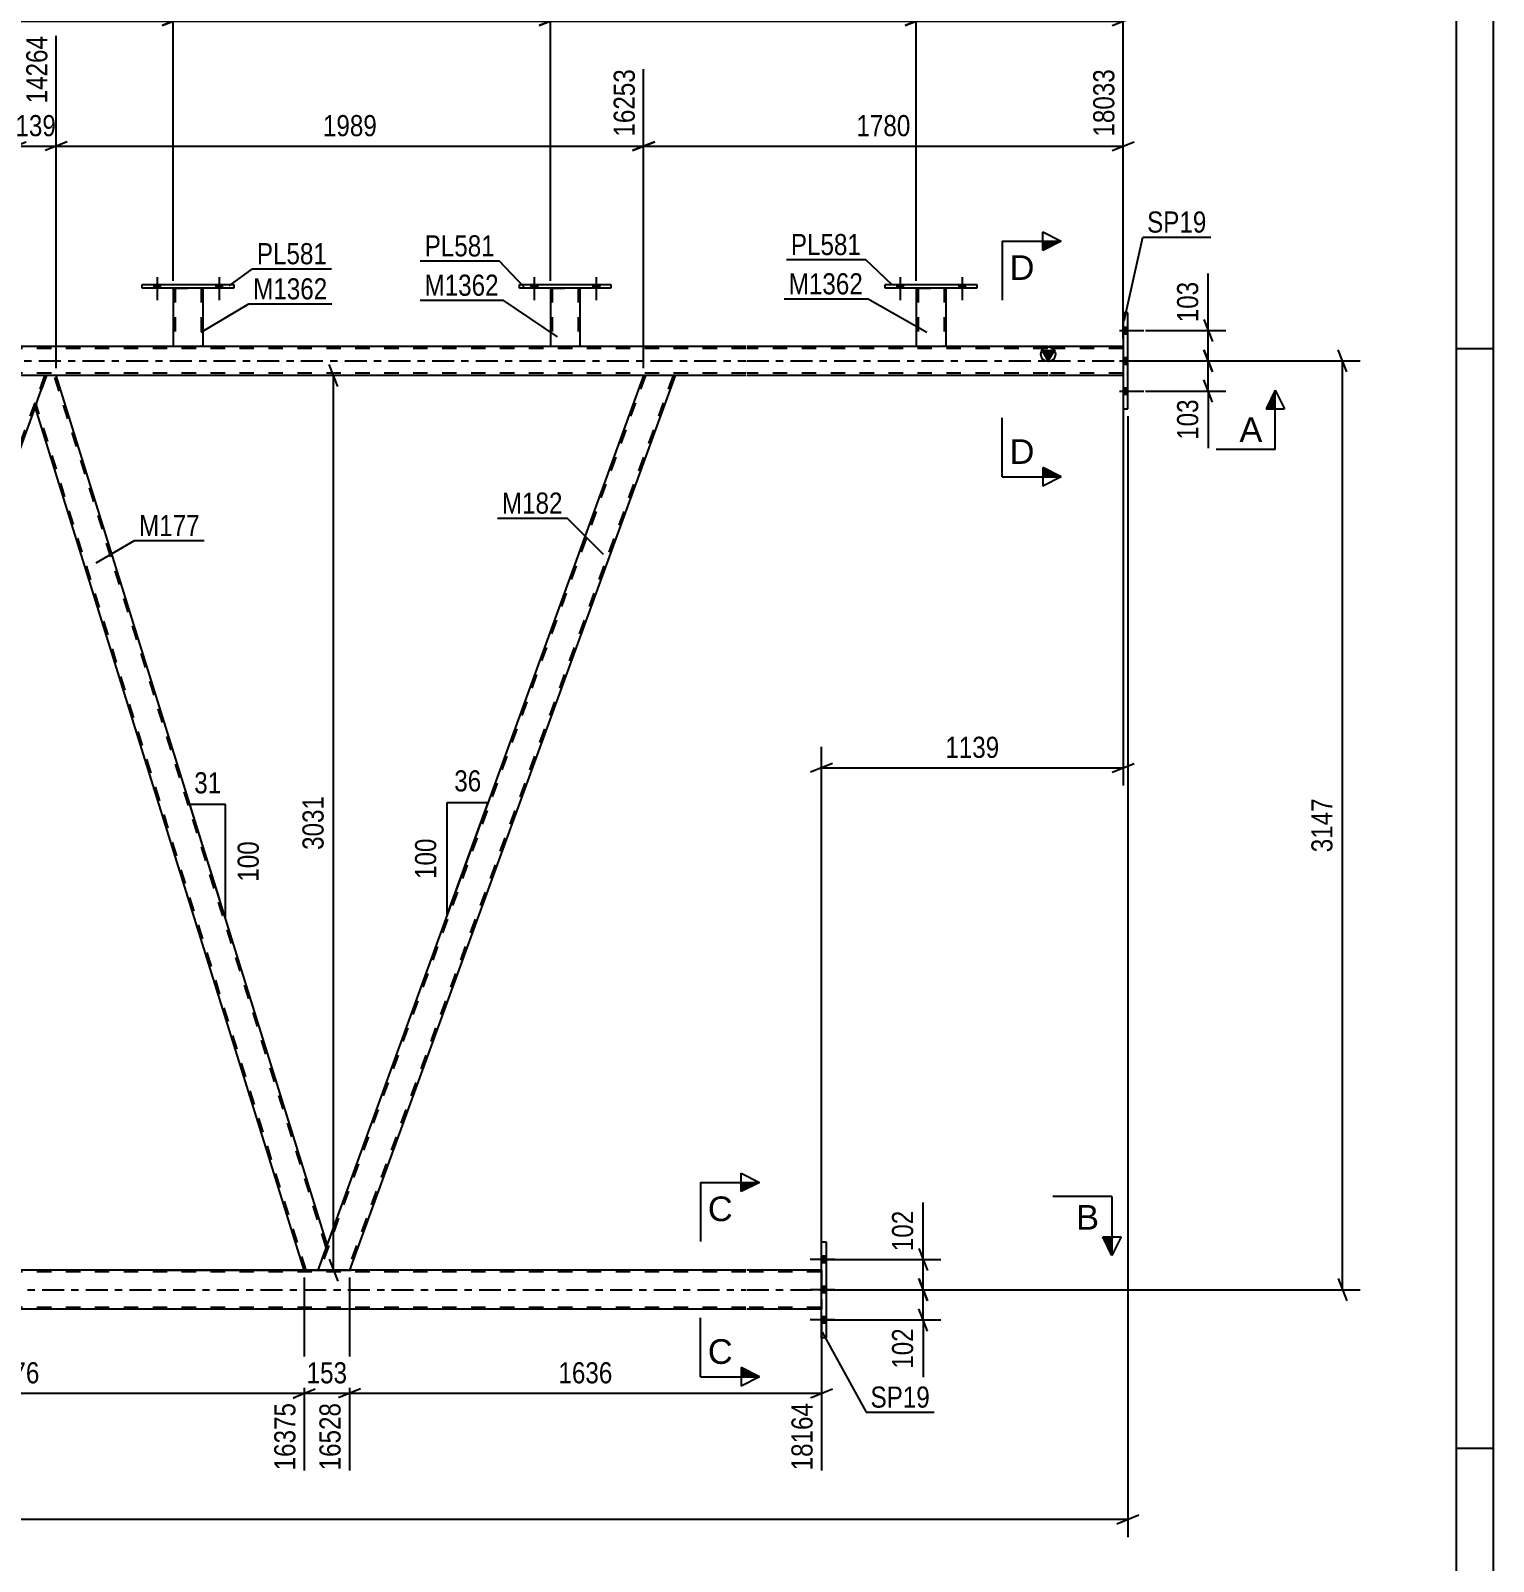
# Model space of a CAD drawing. Header units: millimetres. Extents: x 0 to 841, y 0 to 594.
# Drawn here: x 642.9 to 841, y 282.7 to 490.1 of the extents above; entities that cross this region are included whole.
import ezdxf

# ---------------------------------------------------------------- set-up
doc = ezdxf.new("R2010")
doc.units = ezdxf.units.MM
doc.linetypes.add('DXK_LINE_DOT2', pattern=[3.9198, 1.9599, -1.9599])
doc.linetypes.add('DXK_LINE_DOT3', pattern=[5.9187, 2.979, -0.9799, 0.9799, -0.9799])
doc.styles.add('Arial', font='ARIAL.TTF', dxfattribs={"height": 0.2})
doc.styles.add('Arial Narrow', font='ARIALN.TTF', dxfattribs={"height": 0.2})

# ---------------------------------------------------------------- blocks, each defined once
blk = doc.blocks.new('Unknown-318885124-1133')
at = {"color": 5, "linetype": 'Continuous'}
for p, q in [((841, 0), (841, 594)), ((836, 5), (836, 589)), ((841, 447), (836, 447)), ((841, 298), (836, 298))]:
    blk.add_line(p, q, dxfattribs=at)
blk = doc.blocks.new('Bolt-318885124-2030 - 2027')
at = {"linetype": 'Continuous'}
for points in [[(710.64, 455.23), (711.52, 455.23), (711.52, 455.71), (710.64, 455.71)], [(719.04, 455.23), (719.92, 455.23), (719.92, 455.71), (719.04, 455.71)]]:
    blk.add_hatch(color=1, dxfattribs=at).paths.add_polyline_path(points)
at = {"color": 1, "linetype": 'Continuous'}
for p, q in [((711.08, 456.71), (711.08, 453.59)), ((719.48, 456.71), (719.48, 453.59)), ((710.64, 455.71), (710.64, 455.23)), ((711.52, 455.71), (711.52, 455.23)), ((719.04, 455.71), (719.04, 455.23)), ((719.92, 455.71), (719.92, 455.23))]:
    blk.add_line(p, q, dxfattribs=at)
blk = doc.blocks.new('Bolt-318885124-2029 - 2027')
at = {"linetype": 'Continuous'}
for points in [[(791.5, 449.05), (791.5, 449.93), (790.86, 449.93), (790.86, 449.05)], [(791.5, 449.05), (791.5, 449.93), (790.86, 449.93), (790.86, 449.05)], [(791.5, 449.05), (791.5, 449.93), (790.86, 449.93), (790.86, 449.05)], [(791.5, 444.95), (791.5, 445.83), (790.86, 445.83), (790.86, 444.95)], [(791.5, 444.95), (791.5, 445.83), (790.86, 445.83), (790.86, 444.95)], [(791.5, 440.85), (791.5, 441.73), (790.86, 441.73), (790.86, 440.85)], [(791.5, 440.85), (791.5, 441.73), (790.86, 441.73), (790.86, 440.85)], [(791.5, 440.85), (791.5, 441.73), (790.86, 441.73), (790.86, 440.85)]]:
    blk.add_hatch(color=1, dxfattribs=at).paths.add_polyline_path(points)
at = {"color": 1, "linetype": 'Continuous'}
for p, q in [((790.34, 449.49), (793.66, 449.49)), ((790.34, 449.49), (793.66, 449.49)), ((790.34, 449.49), (793.66, 449.49)), ((790.86, 449.93), (791.5, 449.93)), ((790.86, 449.93), (791.5, 449.93)), ((790.86, 449.93), (791.5, 449.93)), ((790.86, 449.05), (791.5, 449.05)), ((790.86, 449.05), (791.5, 449.05)), ((790.86, 449.05), (791.5, 449.05)), ((790.34, 445.39), (793.66, 445.39)), ((790.34, 445.39), (793.66, 445.39)), ((790.86, 445.83), (791.5, 445.83)), ((790.86, 445.83), (791.5, 445.83)), ((790.86, 444.95), (791.5, 444.95)), ((790.86, 444.95), (791.5, 444.95)), ((790.34, 441.29), (793.66, 441.29)), ((790.34, 441.29), (793.66, 441.29)), ((790.34, 441.29), (793.66, 441.29)), ((790.86, 441.73), (791.5, 441.73)), ((790.86, 441.73), (791.5, 441.73)), ((790.86, 441.73), (791.5, 441.73)), ((790.86, 440.85), (791.5, 440.85)), ((790.86, 440.85), (791.5, 440.85)), ((790.86, 440.85), (791.5, 440.85))]:
    blk.add_line(p, q, dxfattribs=at)
blk = doc.blocks.new('Bolt-318885124-2357 - 2027')
at = {"linetype": 'Continuous'}
for points in [[(710.64, 455.23), (711.52, 455.23), (711.52, 455.71), (710.64, 455.71)], [(719.04, 455.23), (719.92, 455.23), (719.92, 455.71), (719.04, 455.71)]]:
    blk.add_hatch(color=1, dxfattribs=at).paths.add_polyline_path(points)
at = {"color": 1, "linetype": 'Continuous'}
for p, q in [((711.08, 456.71), (711.08, 453.59)), ((719.48, 456.71), (719.48, 453.59)), ((710.64, 455.71), (710.64, 455.23)), ((711.52, 455.71), (711.52, 455.23)), ((719.04, 455.71), (719.04, 455.23)), ((719.92, 455.71), (719.92, 455.23))]:
    blk.add_line(p, q, dxfattribs=at)
blk = doc.blocks.new('Part-318885124-2181 - 2027')
at = {"color": 7, "linetype": 'DXK_LINE_DOT2'}
for p, q in [((641.03, 443.39), (596.91, 322.17)), ((644.78, 443.39), (600.66, 322.17)), ((645.03, 443.39), (643.48, 439.13)), ((596.65, 322.17), (598.41, 326.99)), ((602.67, 326.99), (600.91, 322.17)), ((600.91, 322.17), (596.65, 322.17))]:
    blk.add_line(p, q, dxfattribs=at)
at = {"color": 2, "linetype": 'Continuous'}
for p, q in [((640.77, 443.39), (598.41, 326.99)), ((645.03, 443.39), (640.77, 443.39)), ((643.48, 439.13), (602.67, 326.99))]:
    blk.add_line(p, q, dxfattribs=at)
blk = doc.blocks.new('Part-318885124-2080 - 2027')
at = {"color": 2, "linetype": 'Continuous'}
for p, q in [((762.84, 455.23), (762.84, 447.39)), ((766.84, 455.23), (766.84, 447.39)), ((762.84, 447.39), (766.84, 447.39))]:
    blk.add_line(p, q, dxfattribs=at)
at = {"color": 7, "linetype": 'DXK_LINE_DOT2'}
for p, q in [((762.84, 455.23), (766.84, 455.23)), ((762.84, 455.23), (762.84, 455.23)), ((762.84, 455.23), (762.84, 455.23)), ((763.08, 455.23), (763.08, 447.39)), ((766.6, 455.23), (766.6, 447.39)), ((766.84, 455.23), (766.84, 455.23)), ((766.84, 455.23), (766.84, 455.23)), ((766.58, 447.39), (766.54, 447.39)), ((766.54, 447.39), (766.58, 447.39)), ((766.6, 447.39), (766.58, 447.39)), ((766.58, 447.39), (766.6, 447.39))]:
    blk.add_line(p, q, dxfattribs=at)
blk = doc.blocks.new('Bolt-318885124-2085 - 2027')
at = {"linetype": 'Continuous'}
for points in [[(659.56, 455.23), (660.44, 455.23), (660.44, 455.71), (659.56, 455.71)], [(667.96, 455.23), (668.84, 455.23), (668.84, 455.71), (667.96, 455.71)]]:
    blk.add_hatch(color=1, dxfattribs=at).paths.add_polyline_path(points)
at = {"color": 1, "linetype": 'Continuous'}
for p, q in [((660, 456.71), (660, 453.59)), ((668.4, 456.71), (668.4, 453.59)), ((659.56, 455.71), (659.56, 455.23)), ((660.44, 455.71), (660.44, 455.23)), ((667.96, 455.71), (667.96, 455.23)), ((668.84, 455.71), (668.84, 455.23))]:
    blk.add_line(p, q, dxfattribs=at)
blk = doc.blocks.new('Bolt-318885124-2086 - 2027')
at = {"linetype": 'Continuous'}
for points in [[(659.56, 455.23), (660.44, 455.23), (660.44, 455.71), (659.56, 455.71)], [(667.96, 455.23), (668.84, 455.23), (668.84, 455.71), (667.96, 455.71)]]:
    blk.add_hatch(color=1, dxfattribs=at).paths.add_polyline_path(points)
at = {"color": 1, "linetype": 'Continuous'}
for p, q in [((660, 456.71), (660, 453.59)), ((668.4, 456.71), (668.4, 453.59)), ((659.56, 455.71), (659.56, 455.23)), ((660.44, 455.71), (660.44, 455.23)), ((667.96, 455.71), (667.96, 455.23)), ((668.84, 455.71), (668.84, 455.23))]:
    blk.add_line(p, q, dxfattribs=at)
blk = doc.blocks.new('Part-318885124-2164 - 2027')
at = {"color": 2, "linetype": 'Continuous'}
for p, q in [((662.2, 455.23), (662.2, 447.39)), ((666.2, 455.23), (666.2, 447.39)), ((662.2, 447.39), (666.2, 447.39))]:
    blk.add_line(p, q, dxfattribs=at)
at = {"color": 7, "linetype": 'DXK_LINE_DOT2'}
for p, q in [((662.2, 455.23), (666.2, 455.23)), ((662.2, 455.23), (662.2, 455.23)), ((662.2, 455.23), (662.2, 455.23)), ((662.44, 455.23), (662.44, 447.39)), ((665.96, 455.23), (665.96, 447.39)), ((666.2, 455.23), (666.2, 455.23)), ((666.2, 455.23), (666.2, 455.23)), ((665.95, 447.39), (665.91, 447.39)), ((665.91, 447.39), (665.95, 447.39)), ((665.96, 447.39), (665.95, 447.39)), ((665.95, 447.39), (665.96, 447.39))]:
    blk.add_line(p, q, dxfattribs=at)
blk = doc.blocks.new('Part-318885124-2437 - 2027')
at = {"color": 2, "linetype": 'Continuous'}
for p, q in [((749.99, 313.03), (749.99, 326.03)), ((749.99, 326.03), (750.63, 326.03)), ((750.63, 326.03), (750.63, 313.03)), ((750.63, 313.03), (749.99, 313.03))]:
    blk.add_line(p, q, dxfattribs=at)
blk = doc.blocks.new('Part-318885124-2505 - 2027')
at = {"color": 2, "linetype": 'Continuous'}
for p, q in [((713.28, 455.23), (713.28, 447.39)), ((717.28, 455.23), (717.28, 447.39)), ((713.28, 447.39), (717.28, 447.39))]:
    blk.add_line(p, q, dxfattribs=at)
at = {"color": 7, "linetype": 'DXK_LINE_DOT2'}
for p, q in [((713.28, 455.23), (717.28, 455.23)), ((713.28, 455.23), (713.28, 455.23)), ((713.28, 455.23), (713.28, 455.23)), ((713.52, 455.23), (713.52, 447.39)), ((717.04, 455.23), (717.04, 447.39)), ((717.28, 455.23), (717.28, 455.23)), ((717.28, 455.23), (717.28, 455.23)), ((717.03, 447.39), (716.99, 447.39)), ((716.99, 447.39), (717.03, 447.39)), ((717.04, 447.39), (717.03, 447.39)), ((717.03, 447.39), (717.04, 447.39))]:
    blk.add_line(p, q, dxfattribs=at)
blk = doc.blocks.new('Part-318885124-2198 - 2027')
at = {"color": 7, "linetype": 'DXK_LINE_DOT2'}
for p, q in [((726.16, 443.39), (682.04, 322.17)), ((729.91, 443.39), (685.79, 322.17)), ((683.05, 325.64), (681.79, 322.17)), ((686.05, 322.17), (681.79, 322.17))]:
    blk.add_line(p, q, dxfattribs=at)
at = {"color": 2, "linetype": 'Continuous'}
for p, q in [((725.91, 443.39), (683.05, 325.64)), ((730.17, 443.39), (686.05, 322.17)), ((730.17, 443.39), (725.91, 443.39))]:
    blk.add_line(p, q, dxfattribs=at)
blk = doc.blocks.new('Part-318885124-2213 - 2027')
at = {"color": 2, "linetype": 'Continuous'}
for p, q in [((643.48, 439.14), (645.03, 443.39)), ((646.35, 443.39), (645.03, 443.39)), ((683.05, 325.64), (646.35, 443.39)), ((679.94, 322.17), (643.48, 439.14)), ((683.05, 325.64), (682.78, 324.89)), ((682.78, 324.89), (681.79, 322.17))]:
    blk.add_line(p, q, dxfattribs=at)
at = {"color": 7, "linetype": 'DXK_LINE_DOT2'}
for p, q in [((682.92, 325.26), (646.1, 443.39)), ((680.19, 322.17), (643.62, 439.51)), ((681.79, 322.17), (679.94, 322.17))]:
    blk.add_line(p, q, dxfattribs=at)
blk = doc.blocks.new('Bolt-318885124-2224 - 2027')
at = {"linetype": 'Continuous'}
for points in [[(760.2, 455.23), (761.08, 455.23), (761.08, 455.71), (760.2, 455.71)], [(768.6, 455.23), (769.48, 455.23), (769.48, 455.71), (768.6, 455.71)]]:
    blk.add_hatch(color=1, dxfattribs=at).paths.add_polyline_path(points)
at = {"color": 1, "linetype": 'Continuous'}
for p, q in [((760.64, 456.71), (760.64, 453.59)), ((769.04, 456.71), (769.04, 453.59)), ((760.2, 455.71), (760.2, 455.23)), ((761.08, 455.71), (761.08, 455.23)), ((768.6, 455.71), (768.6, 455.23)), ((769.48, 455.71), (769.48, 455.23))]:
    blk.add_line(p, q, dxfattribs=at)
blk = doc.blocks.new('Bolt-318885124-2243 - 2027')
at = {"linetype": 'Continuous'}
for points in [[(760.2, 455.23), (761.08, 455.23), (761.08, 455.71), (760.2, 455.71)], [(768.6, 455.23), (769.48, 455.23), (769.48, 455.71), (768.6, 455.71)]]:
    blk.add_hatch(color=1, dxfattribs=at).paths.add_polyline_path(points)
at = {"color": 1, "linetype": 'Continuous'}
for p, q in [((760.64, 456.71), (760.64, 453.59)), ((769.04, 456.71), (769.04, 453.59)), ((760.2, 455.71), (760.2, 455.23)), ((761.08, 455.71), (761.08, 455.23)), ((768.6, 455.71), (768.6, 455.23)), ((769.48, 455.71), (769.48, 455.23))]:
    blk.add_line(p, q, dxfattribs=at)
blk = doc.blocks.new('Bolt-318885124-2386 - 2027')
at = {"linetype": 'Continuous'}
for points in [[(749.99, 324.07), (749.99, 323.19), (750.63, 323.19), (750.63, 324.07)], [(749.99, 324.07), (749.99, 323.19), (750.63, 323.19), (750.63, 324.07)], [(749.99, 324.07), (749.99, 323.19), (750.63, 323.19), (750.63, 324.07)], [(749.99, 319.97), (749.99, 319.09), (750.63, 319.09), (750.63, 319.97)], [(749.99, 319.97), (749.99, 319.09), (750.63, 319.09), (750.63, 319.97)], [(749.99, 315.87), (749.99, 314.99), (750.63, 314.99), (750.63, 315.87)], [(749.99, 315.87), (749.99, 314.99), (750.63, 314.99), (750.63, 315.87)], [(749.99, 315.87), (749.99, 314.99), (750.63, 314.99), (750.63, 315.87)]]:
    blk.add_hatch(color=1, dxfattribs=at).paths.add_polyline_path(points)
at = {"color": 1, "linetype": 'Continuous'}
for p, q in [((751.79, 323.63), (748.47, 323.63)), ((751.79, 323.63), (748.47, 323.63)), ((751.79, 323.63), (748.47, 323.63)), ((750.63, 324.07), (749.99, 324.07)), ((750.63, 324.07), (749.99, 324.07)), ((750.63, 324.07), (749.99, 324.07)), ((750.63, 323.19), (749.99, 323.19)), ((750.63, 323.19), (749.99, 323.19)), ((750.63, 323.19), (749.99, 323.19)), ((751.79, 319.53), (748.47, 319.53)), ((751.79, 319.53), (748.47, 319.53)), ((750.63, 319.97), (749.99, 319.97)), ((750.63, 319.97), (749.99, 319.97)), ((750.63, 319.09), (749.99, 319.09)), ((750.63, 319.09), (749.99, 319.09)), ((751.79, 315.43), (748.47, 315.43)), ((751.79, 315.43), (748.47, 315.43)), ((751.79, 315.43), (748.47, 315.43)), ((750.63, 315.87), (749.99, 315.87)), ((750.63, 315.87), (749.99, 315.87)), ((750.63, 315.87), (749.99, 315.87)), ((750.63, 314.99), (749.99, 314.99)), ((750.63, 314.99), (749.99, 314.99)), ((750.63, 314.99), (749.99, 314.99))]:
    blk.add_line(p, q, dxfattribs=at)
blk = doc.blocks.new('Part-318885124-2269 - 2027')
at = {"linetype": 'Continuous'}
blk.add_hatch(color=2, dxfattribs=at).paths.add_polyline_path([(780.7, 445.39), (779.9, 446.79), (781.5, 446.79)])
at = {"color": 2, "linetype": 'Continuous'}
for p, q in [((75.79, 447.39), (739.77, 447.39)), ((739.87, 447.39), (780.64, 447.39)), ((780.7, 445.39), (779.9, 446.79)), ((779.9, 446.79), (781.5, 446.79)), ((781.5, 446.79), (780.7, 445.39)), ((780.74, 447.39), (790.86, 447.39)), ((725.91, 443.39), (646.35, 443.39)), ((739.77, 443.39), (730.17, 443.39)), ((780.64, 443.39), (739.87, 443.39)), ((790.86, 443.39), (780.74, 443.39))]:
    blk.add_line(p, q, dxfattribs=at)
at = {"color": 7, "linetype": 'DXK_LINE_DOT2'}
for p, q in [((739.77, 447.07), (75.79, 447.07)), ((780.64, 447.07), (739.87, 447.07)), ((790.86, 447.07), (780.74, 447.07)), ((790.86, 447.39), (790.86, 443.39)), ((739.77, 443.71), (75.79, 443.71)), ((646.35, 443.39), (640.77, 443.39)), ((730.17, 443.39), (725.91, 443.39)), ((780.64, 443.71), (739.87, 443.71)), ((790.86, 443.71), (780.74, 443.71))]:
    blk.add_line(p, q, dxfattribs=at)
at = {"color": 7, "linetype": 'DXK_LINE_DOT3'}
for p, q in [((75.79, 445.39), (739.77, 445.39)), ((739.87, 445.39), (780.64, 445.39)), ((780.74, 445.39), (790.86, 445.39))]:
    blk.add_line(p, q, dxfattribs=at)
at = {"color": 2, "linetype": 'Continuous'}
blk.add_circle((780.7, 446.29), 1, dxfattribs=at)
blk = doc.blocks.new('Part-318885124-2331 - 2027')
at = {"color": 7, "linetype": 'DXK_LINE_DOT2'}
for p, q in [((739.77, 321.93), (64.39, 321.93)), ((749.99, 321.93), (739.87, 321.93)), ((749.99, 322.17), (749.99, 316.89)), ((739.77, 317.13), (64.39, 317.13)), ((749.99, 317.13), (739.87, 317.13))]:
    blk.add_line(p, q, dxfattribs=at)
at = {"color": 2, "linetype": 'Continuous'}
for p, q in [((739.77, 322.17), (605.37, 322.17)), ((749.99, 322.17), (739.87, 322.17)), ((739.77, 316.89), (605.37, 316.89)), ((749.99, 316.89), (739.87, 316.89))]:
    blk.add_line(p, q, dxfattribs=at)
at = {"color": 7, "linetype": 'DXK_LINE_DOT3'}
for p, q in [((64.39, 319.53), (739.77, 319.53)), ((739.87, 319.53), (749.99, 319.53))]:
    blk.add_line(p, q, dxfattribs=at)
blk = doc.blocks.new('Part-318885124-2411 - 2027')
at = {"color": 2, "linetype": 'Continuous'}
for p, q in [((758.64, 455.71), (771.04, 455.71)), ((758.64, 455.23), (758.64, 455.71)), ((771.04, 455.23), (758.64, 455.23)), ((771.04, 455.71), (771.04, 455.23))]:
    blk.add_line(p, q, dxfattribs=at)
blk = doc.blocks.new('Part-318885124-2432 - 2027')
at = {"color": 2, "linetype": 'Continuous'}
for p, q in [((791.5, 451.89), (790.86, 451.89)), ((790.86, 451.89), (790.86, 438.89)), ((791.5, 438.89), (791.5, 451.89)), ((790.86, 438.89), (791.5, 438.89))]:
    blk.add_line(p, q, dxfattribs=at)
blk = doc.blocks.new('Part-318885124-2500 - 2027')
at = {"color": 2, "linetype": 'Continuous'}
for p, q in [((709.08, 455.71), (721.48, 455.71)), ((709.08, 455.23), (709.08, 455.71)), ((721.48, 455.23), (709.08, 455.23)), ((721.48, 455.71), (721.48, 455.23))]:
    blk.add_line(p, q, dxfattribs=at)
blk = doc.blocks.new('Part-318885124-2510 - 2027')
at = {"color": 2, "linetype": 'Continuous'}
for p, q in [((658, 455.71), (670.4, 455.71)), ((658, 455.23), (658, 455.71)), ((670.4, 455.23), (658, 455.23)), ((670.4, 455.71), (670.4, 455.23))]:
    blk.add_line(p, q, dxfattribs=at)
blk = doc.blocks.new('StraightDimension-318885124-3087 - 2027')
at = {"color": 7, "linetype": 'Continuous'}
for p, q in [((725.91, 444.39), (725.91, 484.91)), ((790.86, 448.39), (790.86, 484.91)), ((727.41, 475.07), (724.41, 473.87)), ((789.36, 473.87), (792.36, 475.07)), ((725.91, 474.47), (790.86, 474.47))]:
    blk.add_line(p, q, dxfattribs=at)
at = {"color": 0, "linetype": 'Continuous'}
blk.add_wipeout([(790.26, 485.51), (786.06, 485.51), (786.06, 475.17), (790.26, 475.17)], dxfattribs=at)
at = {"color": 0}
blk.add_wipeout([(762.64, 475.22), (762.64, 479.42), (754.13, 479.42), (754.13, 475.22)], dxfattribs=at)
at = {"color": 3, "linetype": 'Continuous', "style": 'Arial Narrow'}
blk.add_text('18033', height=2.863, rotation=90.0002, dxfattribs=at).set_placement((789.66, 475.77))
at = {"color": 3, "style": 'Arial Narrow'}
blk.add_text('1780', height=2.863, dxfattribs=at).set_placement((754.73, 475.82))
blk = doc.blocks.new('StraightDimension-318885124-3235 - 2027')
at = {"color": 7, "linetype": 'Continuous'}
for p, q in [((821.16, 443.89), (819.96, 446.89)), ((791.86, 445.39), (822.96, 445.39)), ((820.56, 319.53), (820.56, 445.39)), ((750.99, 319.53), (822.96, 319.53)), ((819.96, 321.03), (821.16, 318.03))]:
    blk.add_line(p, q, dxfattribs=at)
at = {"color": 0}
blk.add_wipeout([(819.81, 386.71), (815.61, 386.71), (815.61, 378.2), (819.81, 378.2)], dxfattribs=at)
at = {"color": 3, "style": 'Arial Narrow'}
blk.add_text('3147', height=2.863, rotation=90.0002, dxfattribs=at).set_placement((819.21, 378.8))
blk = doc.blocks.new('AngleDimension-318885124-3243 - 2027')
at = {"color": 7, "linetype": 'Continuous'}
for p, q in [((699.31, 385.54), (704.85, 385.54)), ((699.31, 370.31), (704.85, 385.54)), ((699.31, 370.31), (699.31, 385.54)), ((701.98, 377.63), (704.85, 385.54))]:
    blk.add_line(p, q, dxfattribs=at)
at = {"color": 0}
for points in [[(704.51, 386.44), (704.51, 390.64), (699.66, 390.64), (699.66, 386.44)], [(698.41, 381.27), (694.21, 381.27), (694.21, 374.58), (698.41, 374.58)]]:
    blk.add_wipeout(points, dxfattribs=at)
at = {"color": 3, "style": 'Arial Narrow'}
blk.add_text('36', height=2.863, dxfattribs=at).set_placement((700.26, 387.04))
blk.add_text('100', height=2.863, rotation=90.0002, dxfattribs=at).set_placement((697.81, 375.18))
blk = doc.blocks.new('StraightDimension-318885124-19196 - 2027')
at = {"color": 7, "linetype": 'Continuous'}
for p, q in [((801.77, 450.99), (802.97, 447.99)), ((793.9, 449.49), (804.77, 449.49)), ((802.37, 445.39), (802.37, 449.49)), ((802.97, 443.89), (801.77, 446.89)), ((793.9, 445.39), (804.77, 445.39))]:
    blk.add_line(p, q, dxfattribs=at)
at = {"color": 0}
blk.add_wipeout([(801.62, 456.7), (797.42, 456.7), (797.42, 450.01), (801.62, 450.01)], dxfattribs=at)
at = {"color": 7, "linetype": 'Continuous'}
blk.add_line((802.37, 449.49), (802.37, 457.22), dxfattribs=at)
blk.add_line((802.37, 449.49), (802.37, 457.22), dxfattribs=at)
at = {"color": 3, "style": 'Arial Narrow'}
blk.add_text('103', height=2.863, rotation=90.0002, dxfattribs=at).set_placement((801.02, 450.61))
blk = doc.blocks.new('StraightDimension-318885124-19197 - 2027')
at = {"color": 7, "linetype": 'Continuous'}
for p, q in [((801.77, 446.89), (802.97, 443.89)), ((793.9, 445.39), (804.77, 445.39)), ((802.37, 441.29), (802.37, 445.39)), ((802.97, 439.79), (801.77, 442.79)), ((793.9, 441.29), (804.77, 441.29))]:
    blk.add_line(p, q, dxfattribs=at)
at = {"color": 0}
blk.add_wipeout([(801.62, 440.76), (797.42, 440.76), (797.42, 434.08), (801.62, 434.08)], dxfattribs=at)
at = {"color": 7, "linetype": 'Continuous'}
blk.add_line((802.37, 441.29), (802.37, 433.55), dxfattribs=at)
blk.add_line((802.37, 441.29), (802.37, 433.55), dxfattribs=at)
at = {"color": 3, "style": 'Arial Narrow'}
blk.add_text('103', height=2.863, rotation=90.0002, dxfattribs=at).set_placement((801.02, 434.68))
blk = doc.blocks.new('StraightDimension-318885124-3277 - 2027')
at = {"color": 7, "linetype": 'Continuous'}
for p, q in [((713.28, 456.23), (713.28, 501.84)), ((762.84, 456.23), (762.84, 501.84)), ((714.78, 492), (711.78, 490.8)), ((761.34, 490.8), (764.34, 492)), ((713.28, 491.4), (762.84, 491.4))]:
    blk.add_line(p, q, dxfattribs=at)
at = {"color": 0, "linetype": 'Continuous'}
blk.add_wipeout([(762.24, 502.44), (758.04, 502.44), (758.04, 492.1), (762.24, 492.1)], dxfattribs=at)
at = {"color": 0}
blk.add_wipeout([(742.32, 492.15), (742.32, 496.35), (733.8, 496.35), (733.8, 492.15)], dxfattribs=at)
at = {"color": 3, "linetype": 'Continuous', "style": 'Arial Narrow'}
blk.add_text('17214', height=2.863, rotation=90.0002, dxfattribs=at).set_placement((761.64, 492.7))
at = {"color": 3, "style": 'Arial Narrow'}
blk.add_text('1277', height=2.863, dxfattribs=at).set_placement((734.4, 492.75))
blk = doc.blocks.new('StraightDimension-318885124-3267 - 2027')
at = {"color": 7, "linetype": 'Continuous'}
for p, q in [((611.12, 456.23), (611.12, 501.84)), ((662.2, 456.23), (662.2, 501.84)), ((612.62, 492), (609.62, 490.8)), ((660.7, 490.8), (663.7, 492)), ((611.12, 491.4), (662.2, 491.4))]:
    blk.add_line(p, q, dxfattribs=at)
at = {"color": 0, "linetype": 'Continuous'}
blk.add_wipeout([(661.6, 502.44), (657.4, 502.44), (657.4, 492.1), (661.6, 492.1)], dxfattribs=at)
at = {"color": 0}
blk.add_wipeout([(640.92, 492.15), (640.92, 496.35), (632.41, 496.35), (632.41, 492.15)], dxfattribs=at)
at = {"color": 3, "linetype": 'Continuous', "style": 'Arial Narrow'}
blk.add_text('14660', height=2.863, rotation=90.0002, dxfattribs=at).set_placement((661, 492.7))
at = {"color": 3, "style": 'Arial Narrow'}
blk.add_text('1277', height=2.863, dxfattribs=at).set_placement((633.01, 492.75))
blk = doc.blocks.new('StraightDimension-318885124-3407 - 2027')
at = {"color": 7, "linetype": 'Continuous'}
for p, q in [((662.2, 456.23), (662.2, 501.84)), ((713.28, 456.23), (713.28, 501.84)), ((663.7, 492), (660.7, 490.8)), ((711.78, 490.8), (714.78, 492)), ((662.2, 491.4), (713.28, 491.4))]:
    blk.add_line(p, q, dxfattribs=at)
at = {"color": 0, "linetype": 'Continuous'}
blk.add_wipeout([(712.68, 502.44), (708.48, 502.44), (708.48, 492.1), (712.68, 492.1)], dxfattribs=at)
at = {"color": 0}
blk.add_wipeout([(692, 492.15), (692, 496.35), (683.49, 496.35), (683.49, 492.15)], dxfattribs=at)
at = {"color": 3, "linetype": 'Continuous', "style": 'Arial Narrow'}
blk.add_text('15937', height=2.863, rotation=90.0002, dxfattribs=at).set_placement((712.08, 492.7))
at = {"color": 3, "style": 'Arial Narrow'}
blk.add_text('1277', height=2.863, dxfattribs=at).set_placement((684.09, 492.75))
blk = doc.blocks.new('AngleDimension-318885124-3468 - 2027')
at = {"color": 7, "linetype": 'Continuous'}
for p, q in [((668.49, 372.34), (664.46, 385.28)), ((669.28, 385.28), (664.46, 385.28)), ((669.28, 369.82), (664.46, 385.28)), ((669.28, 369.82), (669.28, 385.28))]:
    blk.add_line(p, q, dxfattribs=at)
at = {"color": 0}
for points in [[(669.3, 386.18), (669.3, 390.38), (664.44, 390.38), (664.44, 386.18)], [(674.38, 380.89), (670.18, 380.89), (670.18, 374.21), (674.38, 374.21)]]:
    blk.add_wipeout(points, dxfattribs=at)
at = {"color": 3, "style": 'Arial Narrow'}
blk.add_text('31', height=2.863, dxfattribs=at).set_placement((665.04, 386.78))
blk.add_text('100', height=2.863, rotation=90.0002, dxfattribs=at).set_placement((673.78, 374.81))
blk = doc.blocks.new('StraightDimension-318885124-2645 - 2027')
at = {"color": 7, "linetype": 'Continuous'}
for p, q in [((686.06, 321.17), (686.06, 295.05)), ((749.99, 315.89), (749.99, 295.05)), ((687.56, 306.09), (684.56, 304.89)), ((686.06, 305.49), (749.99, 305.49)), ((748.49, 304.89), (751.49, 306.09))]:
    blk.add_line(p, q, dxfattribs=at)
at = {"color": 0}
blk.add_wipeout([(722.28, 306.24), (722.28, 310.44), (713.77, 310.44), (713.77, 306.24)], dxfattribs=at)
at = {"color": 0, "linetype": 'Continuous'}
blk.add_wipeout([(749.39, 304.79), (745.19, 304.79), (745.19, 294.45), (749.39, 294.45)], dxfattribs=at)
at = {"color": 3, "style": 'Arial Narrow'}
blk.add_text('1636', height=2.863, dxfattribs=at).set_placement((714.37, 306.84))
at = {"color": 3, "linetype": 'Continuous', "style": 'Arial Narrow'}
blk.add_text('18164', height=2.863, rotation=90.0002, dxfattribs=at).set_placement((748.79, 295.05))
blk = doc.blocks.new('StraightDimension-318885124-2588 - 2027')
at = {"color": 7, "linetype": 'Continuous'}
for p, q in [((600.91, 321.17), (600.91, 295.05)), ((679.94, 321.17), (679.94, 295.05)), ((602.41, 306.09), (599.41, 304.89)), ((600.91, 305.49), (679.94, 305.49)), ((678.44, 304.89), (681.44, 306.09))]:
    blk.add_line(p, q, dxfattribs=at)
at = {"color": 0}
blk.add_wipeout([(644.68, 306.24), (644.68, 310.44), (636.17, 310.44), (636.17, 306.24)], dxfattribs=at)
at = {"color": 0, "linetype": 'Continuous'}
blk.add_wipeout([(679.34, 304.79), (675.14, 304.79), (675.14, 294.45), (679.34, 294.45)], dxfattribs=at)
at = {"color": 3, "style": 'Arial Narrow'}
blk.add_text('1976', height=2.863, dxfattribs=at).set_placement((636.77, 306.84))
at = {"color": 3, "linetype": 'Continuous', "style": 'Arial Narrow'}
blk.add_text('16375', height=2.863, rotation=90.0002, dxfattribs=at).set_placement((678.74, 295.05))
blk = doc.blocks.new('StraightDimension-318885124-3049 - 2027')
at = {"color": 7, "linetype": 'Continuous'}
for p, q in [((646.35, 444.39), (646.35, 489.41)), ((640.77, 444.39), (640.77, 484.91)), ((639.27, 473.87), (642.27, 475.07)), ((647.85, 475.07), (644.85, 473.87)), ((640.77, 474.47), (646.35, 474.47))]:
    blk.add_line(p, q, dxfattribs=at)
at = {"color": 0}
blk.add_wipeout([(646.9, 475.22), (646.9, 479.42), (640.22, 479.42), (640.22, 475.22)], dxfattribs=at)
at = {"color": 0, "linetype": 'Continuous'}
blk.add_wipeout([(645.75, 490.01), (641.55, 490.01), (641.55, 479.67), (645.75, 479.67)], dxfattribs=at)
at = {"color": 3, "linetype": 'Continuous', "style": 'Arial Narrow'}
blk.add_text('14264', height=2.863, rotation=90.0002, dxfattribs=at).set_placement((645.15, 480.27))
at = {"color": 3, "style": 'Arial Narrow'}
blk.add_text('139', height=2.863, dxfattribs=at).set_placement((640.82, 475.82))
blk = doc.blocks.new('StraightDimension-318885124-2658 - 2027')
at = {"color": 7, "linetype": 'Continuous'}
for p, q in [((679.94, 321.17), (679.94, 295.05)), ((686.06, 321.17), (686.06, 295.05)), ((678.44, 304.89), (681.44, 306.09)), ((679.94, 305.49), (686.06, 305.49)), ((687.56, 306.09), (684.56, 304.89))]:
    blk.add_line(p, q, dxfattribs=at)
at = {"color": 0}
blk.add_wipeout([(686.35, 306.24), (686.35, 310.44), (679.66, 310.44), (679.66, 306.24)], dxfattribs=at)
at = {"color": 0, "linetype": 'Continuous'}
blk.add_wipeout([(685.46, 304.79), (681.26, 304.79), (681.26, 294.45), (685.46, 294.45)], dxfattribs=at)
at = {"color": 3, "style": 'Arial Narrow'}
blk.add_text('153', height=2.863, dxfattribs=at).set_placement((680.26, 306.84))
at = {"color": 3, "linetype": 'Continuous', "style": 'Arial Narrow'}
blk.add_text('16528', height=2.863, rotation=90.0002, dxfattribs=at).set_placement((684.86, 295.05))
blk = doc.blocks.new('StraightDimension-318885124-2869 - 2027')
at = {"color": 7, "linetype": 'Continuous'}
for p, q in [((791.5, 437.89), (791.5, 286.02)), ((53.53, 288.42), (791.5, 288.42)), ((790, 287.82), (793, 289.02))]:
    blk.add_line(p, q, dxfattribs=at)
blk = doc.blocks.new('StraightDimension-318885124-3068 - 2027')
at = {"color": 7, "linetype": 'Continuous'}
for p, q in [((646.35, 444.39), (646.35, 489.41)), ((725.91, 444.39), (725.91, 484.91)), ((647.85, 475.07), (644.85, 473.87)), ((724.41, 473.87), (727.41, 475.07)), ((646.35, 474.47), (725.91, 474.47))]:
    blk.add_line(p, q, dxfattribs=at)
at = {"color": 0, "linetype": 'Continuous'}
blk.add_wipeout([(725.31, 485.51), (721.11, 485.51), (721.11, 475.17), (725.31, 475.17)], dxfattribs=at)
at = {"color": 0}
blk.add_wipeout([(690.39, 475.22), (690.39, 479.42), (681.87, 479.42), (681.87, 475.22)], dxfattribs=at)
at = {"color": 3, "linetype": 'Continuous', "style": 'Arial Narrow'}
blk.add_text('16253', height=2.863, rotation=90.0002, dxfattribs=at).set_placement((724.71, 475.77))
at = {"color": 3, "style": 'Arial Narrow'}
blk.add_text('1989', height=2.863, dxfattribs=at).set_placement((682.47, 475.82))
blk = doc.blocks.new('StraightDimension-318885124-3397 - 2027')
at = {"color": 7, "linetype": 'Continuous'}
for p, q in [((762.84, 456.23), (762.84, 501.84)), ((790.86, 448.39), (790.86, 501.84)), ((764.34, 492), (761.34, 490.8)), ((789.36, 490.8), (792.36, 492)), ((762.84, 491.4), (790.86, 491.4))]:
    blk.add_line(p, q, dxfattribs=at)
at = {"color": 0, "linetype": 'Continuous'}
blk.add_wipeout([(790.26, 502.44), (786.06, 502.44), (786.06, 492.1), (790.26, 492.1)], dxfattribs=at)
at = {"color": 0}
blk.add_wipeout([(780.19, 492.15), (780.19, 496.35), (773.5, 496.35), (773.5, 492.15)], dxfattribs=at)
at = {"color": 3, "linetype": 'Continuous', "style": 'Arial Narrow'}
blk.add_text('18033', height=2.863, rotation=90.0002, dxfattribs=at).set_placement((789.66, 492.7))
at = {"color": 3, "style": 'Arial Narrow'}
blk.add_text('818', height=2.863, dxfattribs=at).set_placement((774.1, 492.75))
blk = doc.blocks.new('StraightDimension-318885124-3598 - 2027')
at = {"color": 7, "linetype": 'Continuous'}
for p, q in [((684.51, 441.89), (683.31, 444.89)), ((686.48, 443.39), (681.06, 443.39)), ((683.91, 322.17), (683.91, 443.39)), ((683.31, 323.67), (684.51, 320.67)), ((660.23, 322.17), (686.31, 322.17))]:
    blk.add_line(p, q, dxfattribs=at)
at = {"color": 0}
blk.add_wipeout([(683.16, 387.03), (678.96, 387.03), (678.96, 378.52), (683.16, 378.52)], dxfattribs=at)
at = {"color": 3, "style": 'Arial Narrow'}
blk.add_text('3031', height=2.863, rotation=90.0002, dxfattribs=at).set_placement((682.56, 379.12))
blk = doc.blocks.new('StraightDimension-318885124-3609 - 2027')
at = {"color": 7, "linetype": 'Continuous'}
for p, q in [((790.86, 442.39), (790.86, 387.84)), ((749.99, 323.17), (749.99, 393.09)), ((751.49, 390.84), (748.49, 389.64)), ((749.99, 390.24), (790.86, 390.24)), ((789.36, 389.64), (792.36, 390.84))]:
    blk.add_line(p, q, dxfattribs=at)
at = {"color": 0}
blk.add_wipeout([(774.68, 390.99), (774.68, 395.19), (766.17, 395.19), (766.17, 390.99)], dxfattribs=at)
at = {"color": 3, "style": 'Arial Narrow'}
blk.add_text('1139', height=2.863, dxfattribs=at).set_placement((766.77, 391.59))
blk = doc.blocks.new('StraightDimension-318885124-17528 - 2027')
at = {"color": 7, "linetype": 'Continuous'}
for p, q in [((750.23, 319.53), (766.16, 319.53)), ((763.16, 321.03), (764.36, 318.03)), ((763.76, 315.43), (763.76, 319.53)), ((750.23, 315.43), (766.16, 315.43)), ((764.36, 313.93), (763.16, 316.93))]:
    blk.add_line(p, q, dxfattribs=at)
at = {"color": 0}
blk.add_wipeout([(763.01, 314.9), (758.81, 314.9), (758.81, 308.22), (763.01, 308.22)], dxfattribs=at)
at = {"color": 7, "linetype": 'Continuous'}
blk.add_line((763.76, 315.43), (763.76, 307.69), dxfattribs=at)
blk.add_line((763.76, 315.43), (763.76, 307.69), dxfattribs=at)
at = {"color": 3, "style": 'Arial Narrow'}
blk.add_text('102', height=2.863, rotation=90.0002, dxfattribs=at).set_placement((762.41, 308.82))
blk = doc.blocks.new('StraightDimension-318885124-17530 - 2027')
at = {"color": 7, "linetype": 'Continuous'}
for p, q in [((750.23, 323.63), (766.16, 323.63)), ((763.16, 325.13), (764.36, 322.13)), ((763.76, 319.53), (763.76, 323.63)), ((750.23, 319.53), (766.16, 319.53)), ((764.36, 318.03), (763.16, 321.03))]:
    blk.add_line(p, q, dxfattribs=at)
at = {"color": 0}
blk.add_wipeout([(763.01, 330.84), (758.81, 330.84), (758.81, 324.15), (763.01, 324.15)], dxfattribs=at)
at = {"color": 7, "linetype": 'Continuous'}
blk.add_line((763.76, 323.63), (763.76, 331.36), dxfattribs=at)
blk.add_line((763.76, 323.63), (763.76, 331.36), dxfattribs=at)
at = {"color": 3, "style": 'Arial Narrow'}
blk.add_text('102', height=2.863, rotation=90.0002, dxfattribs=at).set_placement((762.41, 324.75))
blk = doc.blocks.new('Mark-318885124-2076 - 2027')
at = {"color": 0}
blk.add_wipeout([(755.62, 454.39), (755.62, 457.39), (745.56, 457.39), (745.56, 454.39)], dxfattribs=at)
blk.add_wipeout([(755.62, 454.39), (755.62, 457.39), (745.56, 457.39), (745.56, 454.39)], dxfattribs=at)
at = {"color": 30, "linetype": 'Continuous'}
for p in [(744.96, 453.79), (764.26, 449.21)]:
    blk.add_line(p, (756.22, 453.79), dxfattribs=at)
at = {"color": 3, "style": 'Arial Narrow'}
blk.add_text('M1362', height=2.863, dxfattribs=at).set_placement((745.56, 454.39))
blk = doc.blocks.new('Mark-318885124-2160 - 2027')
at = {"color": 0}
blk.add_wipeout([(683.07, 453.71), (683.07, 456.71), (673.02, 456.71), (673.02, 453.71)], dxfattribs=at)
blk.add_wipeout([(683.07, 453.71), (683.07, 456.71), (673.02, 456.71), (673.02, 453.71)], dxfattribs=at)
at = {"color": 30, "linetype": 'Continuous'}
for p, q in [((665.98, 449.25), (672.42, 453.11)), ((672.42, 453.11), (683.67, 453.11))]:
    blk.add_line(p, q, dxfattribs=at)
at = {"color": 3, "style": 'Arial Narrow'}
blk.add_text('M1362', height=2.863, dxfattribs=at).set_placement((673.02, 453.71))
blk = doc.blocks.new('Mark-318885124-2194 - 2027')
at = {"color": 0}
blk.add_wipeout([(714.93, 424.68), (714.93, 427.68), (706.71, 427.68), (706.71, 424.68)], dxfattribs=at)
blk.add_wipeout([(714.93, 424.68), (714.93, 427.68), (706.71, 427.68), (706.71, 424.68)], dxfattribs=at)
at = {"color": 30, "linetype": 'Continuous'}
for p in [(706.11, 424.08), (720.48, 419.13)]:
    blk.add_line(p, (715.53, 424.08), dxfattribs=at)
at = {"color": 3, "style": 'Arial Narrow'}
blk.add_text('M182', height=2.863, dxfattribs=at).set_placement((706.71, 424.68))
blk = doc.blocks.new('Mark-318885124-2209 - 2027')
at = {"color": 0}
blk.add_wipeout([(665.79, 421.63), (665.79, 424.63), (657.56, 424.63), (657.56, 421.63)], dxfattribs=at)
blk.add_wipeout([(665.79, 421.63), (665.79, 424.63), (657.56, 424.63), (657.56, 421.63)], dxfattribs=at)
at = {"color": 30, "linetype": 'Continuous'}
for p, q in [((651.77, 418.03), (656.96, 421.03)), ((656.96, 421.03), (666.39, 421.03))]:
    blk.add_line(p, q, dxfattribs=at)
at = {"color": 3, "style": 'Arial Narrow'}
blk.add_text('M177', height=2.863, dxfattribs=at).set_placement((657.56, 421.63))
blk = doc.blocks.new('Mark-318885124-2428 - 2027')
at = {"color": 0}
blk.add_wipeout([(802.14, 462.76), (802.14, 465.76), (794.1, 465.76), (794.1, 462.76)], dxfattribs=at)
blk.add_wipeout([(802.14, 462.76), (802.14, 465.76), (794.1, 465.76), (794.1, 462.76)], dxfattribs=at)
at = {"color": 30, "linetype": 'Continuous'}
for p, q in [((791.01, 450.82), (793.5, 462.16)), ((793.5, 462.16), (802.74, 462.16))]:
    blk.add_line(p, q, dxfattribs=at)
at = {"color": 3, "style": 'Arial Narrow'}
blk.add_text('SP19', height=2.863, dxfattribs=at).set_placement((794.1, 462.76))
blk = doc.blocks.new('Mark-318885124-2407 - 2027')
at = {"color": 0}
blk.add_wipeout([(755.35, 459.71), (755.35, 462.71), (745.85, 462.71), (745.85, 459.71)], dxfattribs=at)
blk.add_wipeout([(755.35, 459.71), (755.35, 462.71), (745.85, 462.71), (745.85, 459.71)], dxfattribs=at)
at = {"color": 30, "linetype": 'Continuous'}
for p in [(745.25, 459.11), (759.63, 455.62)]:
    blk.add_line(p, (755.95, 459.11), dxfattribs=at)
at = {"color": 3, "style": 'Arial Narrow'}
blk.add_text('PL581', height=2.863, dxfattribs=at).set_placement((745.85, 459.71))
blk = doc.blocks.new('Mark-318885124-2433 - 2027')
at = {"color": 0}
blk.add_wipeout([(764.68, 303.55), (764.68, 306.55), (756.64, 306.55), (756.64, 303.55)], dxfattribs=at)
blk.add_wipeout([(764.68, 303.55), (764.68, 306.55), (756.64, 306.55), (756.64, 303.55)], dxfattribs=at)
at = {"color": 30, "linetype": 'Continuous'}
for p, q in [((750.1, 313.79), (756.04, 302.95)), ((756.04, 302.95), (765.28, 302.95))]:
    blk.add_line(p, q, dxfattribs=at)
at = {"color": 3, "style": 'Arial Narrow'}
blk.add_text('SP19', height=2.863, dxfattribs=at).set_placement((756.64, 303.55))
blk = doc.blocks.new('Mark-318885124-2496 - 2027')
at = {"color": 0}
blk.add_wipeout([(705.75, 459.53), (705.75, 462.53), (696.25, 462.53), (696.25, 459.53)], dxfattribs=at)
blk.add_wipeout([(705.75, 459.53), (705.75, 462.53), (696.25, 462.53), (696.25, 459.53)], dxfattribs=at)
at = {"color": 30, "linetype": 'Continuous'}
for p in [(695.65, 458.93), (709.72, 455.35)]:
    blk.add_line(p, (706.35, 458.93), dxfattribs=at)
at = {"color": 3, "style": 'Arial Narrow'}
blk.add_text('PL581', height=2.863, dxfattribs=at).set_placement((696.25, 459.53))
blk = doc.blocks.new('SectionMark-318885124-3705 - 2027')
at = {"color": 6, "linetype": 'Continuous'}
for p, q in [((811.46, 433.39), (811.46, 441.39)), ((811.46, 441.39), (812.71, 438.89))]:
    blk.add_line(p, q, dxfattribs=at)
at = {"color": 0, "linetype": 'Continuous'}
blk.add_wipeout([(809.71, 434.39), (809.71, 437.89), (806.6, 437.89), (806.6, 434.39)], dxfattribs=at)
at = {"linetype": 'Continuous'}
blk.add_hatch(color=6, dxfattribs=at).paths.add_polyline_path([(811.46, 438.89), (810.21, 438.89), (811.46, 441.39)])
at = {"color": 6, "linetype": 'Continuous'}
for p, q in [((811.46, 441.39), (810.21, 438.89)), ((810.21, 438.89), (812.71, 438.89)), ((811.46, 433.39), (803.46, 433.39))]:
    blk.add_line(p, q, dxfattribs=at)
at = {"color": 3, "linetype": 'Continuous', "style": 'Arial'}
blk.add_text('A', height=3.34, dxfattribs=at).set_placement((806.6, 434.39))
blk = doc.blocks.new('Mark-318885124-2501 - 2027')
at = {"color": 0}
blk.add_wipeout([(706.28, 454.2), (706.28, 457.2), (696.23, 457.2), (696.23, 454.2)], dxfattribs=at)
blk.add_wipeout([(706.28, 454.2), (706.28, 457.2), (696.23, 457.2), (696.23, 454.2)], dxfattribs=at)
at = {"color": 30, "linetype": 'Continuous'}
for p in [(695.63, 453.6), (714.22, 448.63)]:
    blk.add_line(p, (706.88, 453.6), dxfattribs=at)
at = {"color": 3, "style": 'Arial Narrow'}
blk.add_text('M1362', height=2.863, dxfattribs=at).set_placement((696.23, 454.2))
blk = doc.blocks.new('Mark-318885124-2506 - 2027')
at = {"color": 0}
blk.add_wipeout([(683.02, 458.47), (683.02, 461.47), (673.52, 461.47), (673.52, 458.47)], dxfattribs=at)
blk.add_wipeout([(683.02, 458.47), (683.02, 461.47), (673.52, 461.47), (673.52, 458.47)], dxfattribs=at)
at = {"color": 30, "linetype": 'Continuous'}
for p, q in [((669.78, 455.55), (672.92, 457.87)), ((672.92, 457.87), (683.62, 457.87))]:
    blk.add_line(p, q, dxfattribs=at)
at = {"color": 3, "style": 'Arial Narrow'}
blk.add_text('PL581', height=2.863, dxfattribs=at).set_placement((673.52, 458.47))
blk = doc.blocks.new('SectionMark-318885124-3703 - 2027')
at = {"color": 6, "linetype": 'Continuous'}
for p in [(789.34, 332.17), (790.59, 326.67)]:
    blk.add_line(p, (789.34, 324.17), dxfattribs=at)
at = {"color": 0, "linetype": 'Continuous'}
blk.add_wipeout([(787.59, 327.67), (787.59, 331.17), (784.48, 331.17), (784.48, 327.67)], dxfattribs=at)
at = {"linetype": 'Continuous'}
blk.add_hatch(color=6, dxfattribs=at).paths.add_polyline_path([(788.09, 326.67), (789.34, 326.67), (789.34, 324.17)])
at = {"color": 6, "linetype": 'Continuous'}
for p, q in [((789.34, 332.17), (781.34, 332.17)), ((788.09, 326.67), (790.59, 326.67)), ((789.34, 324.17), (788.09, 326.67))]:
    blk.add_line(p, q, dxfattribs=at)
at = {"color": 3, "linetype": 'Continuous', "style": 'Arial'}
blk.add_text('B', height=3.34, dxfattribs=at).set_placement((784.48, 327.67))
blk = doc.blocks.new('SectionMark-318885124-3695 - 2027')
at = {"linetype": 'Continuous'}
for points in [[(779.97, 460.35), (779.97, 461.6), (782.47, 461.6)], [(779.97, 429.67), (779.97, 430.92), (782.47, 429.67)]]:
    blk.add_hatch(color=6, dxfattribs=at).paths.add_polyline_path(points)
at = {"color": 6, "linetype": 'Continuous'}
for p, q in [((779.97, 460.35), (779.97, 462.85)), ((779.97, 462.85), (782.47, 461.6)), ((774.47, 461.6), (782.47, 461.6)), ((782.47, 461.6), (779.97, 460.35)), ((774.47, 429.67), (782.47, 429.67)), ((782.47, 429.67), (779.97, 430.92)), ((779.97, 430.92), (779.97, 428.42)), ((782.47, 429.67), (779.97, 428.42))]:
    blk.add_line(p, q, dxfattribs=at)
at = {"color": 0, "linetype": 'Continuous'}
for points in [[(778.84, 456.35), (778.84, 459.85), (775.47, 459.85), (775.47, 456.35)], [(778.84, 431.42), (778.84, 434.92), (775.47, 434.92), (775.47, 431.42)]]:
    blk.add_wipeout(points, dxfattribs=at)
at = {"color": 6, "linetype": 'Continuous'}
for p, q in [((774.47, 461.6), (774.47, 453.6)), ((774.47, 429.67), (774.47, 437.67))]:
    blk.add_line(p, q, dxfattribs=at)
at = {"color": 3, "linetype": 'Continuous', "style": 'Arial'}
for p in [(775.47, 456.35), (775.47, 431.42)]:
    blk.add_text('D', height=3.34, dxfattribs=at).set_placement(p)
blk = doc.blocks.new('SectionMark-318885124-3697 - 2027')
at = {"linetype": 'Continuous'}
for points in [[(739.1, 332.82), (739.1, 334.07), (741.6, 334.07)], [(739.1, 307.73), (739.1, 308.98), (741.6, 307.73)]]:
    blk.add_hatch(color=6, dxfattribs=at).paths.add_polyline_path(points)
at = {"color": 6, "linetype": 'Continuous'}
for p, q in [((733.6, 334.07), (741.6, 334.07)), ((739.1, 332.82), (739.1, 335.32)), ((739.1, 335.32), (741.6, 334.07)), ((741.6, 334.07), (739.1, 332.82)), ((733.6, 307.73), (741.6, 307.73)), ((741.6, 307.73), (739.1, 308.98)), ((739.1, 308.98), (739.1, 306.48)), ((741.6, 307.73), (739.1, 306.48))]:
    blk.add_line(p, q, dxfattribs=at)
at = {"color": 0, "linetype": 'Continuous'}
for points in [[(737.97, 328.82), (737.97, 332.32), (734.6, 332.32), (734.6, 328.82)], [(737.97, 309.48), (737.97, 312.98), (734.6, 312.98), (734.6, 309.48)]]:
    blk.add_wipeout(points, dxfattribs=at)
at = {"color": 6, "linetype": 'Continuous'}
for p, q in [((733.6, 334.07), (733.6, 326.07)), ((733.6, 307.73), (733.6, 315.73))]:
    blk.add_line(p, q, dxfattribs=at)
at = {"color": 3, "linetype": 'Continuous', "style": 'Arial'}
for p in [(734.6, 328.82), (734.6, 309.48)]:
    blk.add_text('C', height=3.34, dxfattribs=at).set_placement(p)

msp = doc.modelspace()

# ---------------------------------------------------------------- block references
for name in ['Unknown-318885124-1133', 'Bolt-318885124-2085 - 2027', 'Bolt-318885124-2086 - 2027', 'Bolt-318885124-2030 - 2027', 'Bolt-318885124-2357 - 2027', 'Bolt-318885124-2224 - 2027', 'Bolt-318885124-2243 - 2027', 'Part-318885124-2510 - 2027', 'Part-318885124-2164 - 2027', 'Part-318885124-2500 - 2027', 'Part-318885124-2505 - 2027', 'Part-318885124-2411 - 2027', 'Part-318885124-2080 - 2027', 'Part-318885124-2432 - 2027', 'Bolt-318885124-2029 - 2027', 'Part-318885124-2269 - 2027', 'Part-318885124-2181 - 2027', 'Part-318885124-2213 - 2027', 'Part-318885124-2198 - 2027', 'Part-318885124-2437 - 2027', 'Bolt-318885124-2386 - 2027', 'Part-318885124-2331 - 2027']:
    msp.add_blockref(name, (0, 0))

# ---------------------------------------------------------------- next in the draw order: block references
for name in ['StraightDimension-318885124-3267 - 2027', 'StraightDimension-318885124-3087 - 2027', 'AngleDimension-318885124-3468 - 2027', 'AngleDimension-318885124-3243 - 2027', 'StraightDimension-318885124-2588 - 2027']:
    msp.add_blockref(name, (0, 0))

# ---------------------------------------------------------------- next in the draw order: block references
for name in ['StraightDimension-318885124-3277 - 2027', 'StraightDimension-318885124-3049 - 2027', 'StraightDimension-318885124-3235 - 2027']:
    msp.add_blockref(name, (0, 0))

# ---------------------------------------------------------------- next in the draw order: block references
for name in ['StraightDimension-318885124-3407 - 2027', 'StraightDimension-318885124-3397 - 2027', 'StraightDimension-318885124-19196 - 2027', 'StraightDimension-318885124-2645 - 2027']:
    msp.add_blockref(name, (0, 0))

# ---------------------------------------------------------------- next in the draw order: block references
for name in ['StraightDimension-318885124-3068 - 2027', 'Mark-318885124-2428 - 2027', 'Mark-318885124-2076 - 2027', 'StraightDimension-318885124-19197 - 2027', 'StraightDimension-318885124-2658 - 2027']:
    msp.add_blockref(name, (0, 0))

# ---------------------------------------------------------------- next in the draw order: block references
for name in ['Mark-318885124-2496 - 2027', 'Mark-318885124-2407 - 2027', 'Mark-318885124-2160 - 2027', 'StraightDimension-318885124-2869 - 2027']:
    msp.add_blockref(name, (0, 0))

# ---------------------------------------------------------------- next in the draw order: block references
for name in ['Mark-318885124-2506 - 2027', 'Mark-318885124-2501 - 2027', 'StraightDimension-318885124-3598 - 2027', 'StraightDimension-318885124-3609 - 2027', 'Mark-318885124-2194 - 2027', 'StraightDimension-318885124-17528 - 2027']:
    msp.add_blockref(name, (0, 0))

# ---------------------------------------------------------------- next in the draw order: block references
for name in ['SectionMark-318885124-3705 - 2027', 'Mark-318885124-2209 - 2027', 'StraightDimension-318885124-17530 - 2027', 'Mark-318885124-2433 - 2027']:
    msp.add_blockref(name, (0, 0))

# ---------------------------------------------------------------- next in the draw order: block references
for name in ['SectionMark-318885124-3695 - 2027', 'SectionMark-318885124-3703 - 2027']:
    msp.add_blockref(name, (0, 0))

# ---------------------------------------------------------------- next in the draw order: block references
msp.add_blockref('SectionMark-318885124-3697 - 2027', (0, 0))

doc.saveas('drawing.dxf')
